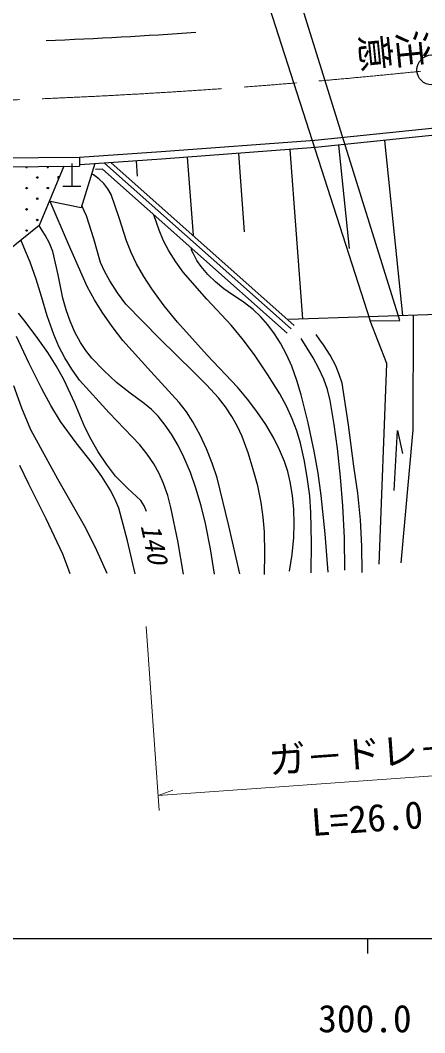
# Model space of a CAD drawing. Units: millimetres, scale not verified. Extents: x 40000 to 680000, y 20000 to 380000.
# Drawn here: x 344837 to 371831, y 198715 to 266198 of the extents above; entities that cross this region are included whole.
import ezdxf
from ezdxf.enums import TextEntityAlignment as Align

# ---------------------------------------------------------------- set-up
doc = ezdxf.new("R2010")
doc.units = ezdxf.units.MM
doc.header["$LTSCALE"] = 1000
doc.linetypes.add('CHAIN', pattern=[18.5, 12, -1.5, 3.5, -1.5])
for name, color, linetype, lineweight in [('M-BGD', 7, 'Continuous', 25), ('M-BMK', 2, 'CHAIN', 13), ('M-BMK-SRVR', 3, 'Continuous', 25), ('M-STR-HTXT', 7, 'Continuous', 13), ('M-STR-STRC', 7, 'Continuous', 25), ('M-TTL-BAND', 7, 'Continuous', 25)]:
    doc.layers.add(name, color=color, linetype=linetype, lineweight=lineweight)
doc.styles.add('@ＭＳ ゴシック', font='')
doc.styles.add('ＭＳ ゴシック', font='')
doc.styles.get('@ＭＳ ゴシック').set_extended_font_data('@MS Gothic')
doc.styles.get('ＭＳ ゴシック').set_extended_font_data('MS Gothic')

msp = doc.modelspace()

# ---------------------------------------------------------------- linework, layer by layer
at = {"layer": 'M-BGD'}
for p, q in [((370170, 246183), (361656, 273430)), ((359688, 272582), (368177, 246168)), ((364489, 258209), (376791, 259473)), ((376842, 258976), (364534, 257711)), ((354231, 257443), (364489, 258209)), ((366072, 257870), (366778, 250995)), ((369149, 258186), (370348, 246513)), ((348793, 257071), (354231, 257443)), ((364534, 257711), (354266, 256944)), ((359400, 257328), (359790, 252105)), ((362822, 257584), (363666, 246293)), ((338968, 256983), (348793, 257071)), ((338974, 256383), (348798, 256471)), ((347736, 256462), (346092, 252525)), ((348275, 256649), (348275, 255149)), ((348793, 257071), (348798, 256471)), ((354266, 256944), (348827, 256572)), ((349820, 256640), (348901, 253690)), ((362912, 245637), (350459, 256684)), ((363111, 245862), (350878, 256712)), ((352572, 256828), (352643, 255800)), ((355978, 257072), (356366, 251873)), ((349667, 255922), (349608, 255961)), ((349717, 255889), (349667, 255922)), ((350090, 255623), (349717, 255889)), ((350319, 256273), (349860, 256242)), ((362646, 245338), (350319, 256273)), ((347671, 255149), (348878, 255149)), ((350411, 255321), (350090, 255623)), ((350677, 254967), (350411, 255321)), ((350897, 254574), (350677, 254967)), ((351448, 253026), (350897, 254574)), ((348901, 253690), (346843, 254118)), ((348067, 251275), (346843, 254118)), ((349107, 253506), (348951, 253853)), ((349254, 253167), (349107, 253506)), ((349756, 251623), (349254, 253167)), ((353919, 252716), (353743, 253236)), ((346092, 252525), (341525, 248849)), ((346300, 252194), (346092, 252525)), ((351928, 251497), (351448, 253026)), ((354107, 252200), (353919, 252716)), ((346496, 251868), (346300, 252194)), ((346782, 251334), (346496, 251868)), ((354404, 251503), (354107, 252200)), ((345197, 250817), (344886, 251554)), ((347013, 250776), (346782, 251334)), ((349311, 248453), (348067, 251275)), ((350199, 250060), (349756, 251623)), ((352241, 250719), (351928, 251497)), ((354756, 250830), (354404, 251503)), ((345498, 250077), (345197, 250817)), ((347375, 249233), (347013, 250776)), ((352605, 249973), (352241, 250719)), ((355213, 250100), (354756, 250830)), ((356317, 250795), (356248, 250972)), ((356389, 250620), (356317, 250795)), ((356620, 250179), (356389, 250620)), ((345909, 248942), (345498, 250077)), ((350478, 249433), (350199, 250060)), ((353089, 249122), (352605, 249973)), ((355720, 249402), (355213, 250100)), ((356900, 249775), (356620, 250179)), ((357361, 249242), (356900, 249775)), ((347677, 247679), (347375, 249233)), ((350813, 248830), (350478, 249433)), ((353624, 248302), (353089, 249122)), ((357293, 247617), (355720, 249402)), ((357865, 248753), (357361, 249242)), ((346262, 247787), (345909, 248942)), ((349783, 247575), (349311, 248453)), ((351324, 248027), (350813, 248830)), ((358421, 248298), (357865, 248753)), ((346644, 246504), (346262, 247787)), ((347896, 246892), (347677, 247679)), ((351878, 247267), (351324, 248027)), ((354452, 247171), (353624, 248302)), ((359012, 247892), (358421, 248298)), ((359709, 247429), (359012, 247892)), ((350303, 246734), (349783, 247575)), ((354133, 244978), (351878, 247267)), ((355327, 246079), (354452, 247171)), ((358910, 245872), (357293, 247617)), ((360372, 246915), (359709, 247429)), ((345086, 246220), (344720, 246672)), ((347081, 245248), (346644, 246504)), ((348171, 246132), (347896, 246892)), ((350973, 245776), (350303, 246734)), ((360887, 246426), (360372, 246915)), ((361353, 245901), (360887, 246426)), ((374614, 246653), (362728, 246263)), ((371054, 246536), (371028, 238906)), ((345906, 245150), (345086, 246220)), ((348489, 245409), (348171, 246132)), ((351687, 244861), (350973, 245776)), ((357307, 243887), (355327, 246079)), ((359731, 244866), (358910, 245872)), ((361805, 245304), (361353, 245901)), ((368177, 246168), (370170, 246183)), ((369291, 243321), (368177, 246168)), ((345406, 243356), (344592, 245112)), ((346676, 244044), (345906, 245150)), ((347423, 244462), (347081, 245248)), ((348861, 244712), (348489, 245409)), ((356428, 242734), (354133, 244978)), ((362203, 244679), (361805, 245304)), ((363989, 244337), (363574, 244981)), ((364832, 244903), (364594, 245244)), ((347820, 243702), (347423, 244462)), ((349209, 244179), (348861, 244712)), ((353546, 242777), (351687, 244861)), ((360507, 243823), (359731, 244866)), ((362605, 243927), (362203, 244679)), ((364382, 243695), (363989, 244337)), ((365066, 244561), (364832, 244903)), ((365509, 243866), (365066, 244561)), ((347234, 243167), (346676, 244044)), ((348279, 242942), (347820, 243702)), ((349607, 243680), (349209, 244179)), ((350417, 242850), (349607, 243680)), ((359333, 241735), (357307, 243887)), ((361360, 242571), (360507, 243823)), ((362953, 243147), (362605, 243927)), ((364766, 242996), (364382, 243695)), ((365891, 243158), (365509, 243866)), ((346271, 241633), (345406, 243356)), ((347740, 242260), (347234, 243167)), ((348787, 242216), (348279, 242942)), ((363302, 242195), (362953, 243147)), ((365088, 242284), (364766, 242996)), ((366127, 242594), (365891, 243158)), ((368796, 229948), (369291, 243321)), ((351269, 242063), (350417, 242850)), ((355452, 240732), (353546, 242777)), ((357268, 241905), (356428, 242734)), ((362157, 241294), (361360, 242571)), ((365329, 241581), (365088, 242284)), ((366308, 242007), (366127, 242594)), ((344946, 240352), (344409, 241833)), ((346875, 240530), (346271, 241633)), ((348477, 240683), (347740, 242260)), ((350782, 240033), (348787, 242216)), ((352167, 241334), (351269, 242063)), ((358056, 241043), (357268, 241905)), ((360008, 240945), (359333, 241735)), ((363589, 241238), (363302, 242195)), ((366739, 239227), (366308, 242007)), ((353105, 240651), (352167, 241334)), ((358537, 240431), (358056, 241043)), ((360628, 240127), (360008, 240945)), ((362603, 240477), (362157, 241294)), ((364048, 239360), (363589, 241238)), ((365514, 240856), (365329, 241581)), ((345536, 238899), (344946, 240352)), ((347528, 239464), (346875, 240530)), ((349155, 239087), (348477, 240683)), ((353589, 240249), (353105, 240651)), ((354032, 239802), (353589, 240249)), ((355932, 240096), (355452, 240732)), ((358962, 239793), (358537, 240431)), ((362993, 239635), (362603, 240477)), ((365787, 239249), (365514, 240856)), ((352821, 237890), (350782, 240033)), ((354510, 239221), (354032, 239802)), ((356357, 239433), (355932, 240096)), ((359332, 239132), (358962, 239793)), ((361215, 239246), (360628, 240127)), ((363291, 238832), (362993, 239635)), ((347349, 235606), (345536, 238899)), ((348573, 238041), (347528, 239464)), ((349574, 238250), (349155, 239087)), ((354932, 238611), (354510, 239221)), ((356842, 238547), (356357, 239433)), ((359645, 238452), (359332, 239132)), ((361749, 238338), (361215, 239246)), ((364449, 237473), (364048, 239360)), ((365999, 237646), (365787, 239249)), ((367106, 236472), (366739, 239227)), ((371028, 238906), (370243, 230044)), ((350047, 237441), (349574, 238250)), ((355377, 237852), (354932, 238611)), ((357268, 237643), (356842, 238547)), ((360044, 237364), (359645, 238452)), ((362139, 237569), (361749, 238338)), ((363528, 238018), (363291, 238832)), ((369781, 234852), (370003, 238845)), ((370003, 238845), (370350, 237323)), ((349666, 236654), (348573, 238041)), ((353311, 237270), (352821, 237890)), ((355763, 237072), (355377, 237852)), ((357654, 236679), (357268, 237643)), ((362469, 236787), (362139, 237569)), ((363801, 236808), (363528, 238018)), ((366216, 235742), (365999, 237646)), ((350594, 236609), (350047, 237441)), ((353745, 236623), (353311, 237270)), ((356192, 236048), (355763, 237072)), ((360383, 236263), (360044, 237364)), ((364718, 236002), (364449, 237473)), ((344788, 236555), (345396, 235302)), ((350277, 235793), (349666, 236654)), ((351185, 235818), (350594, 236609)), ((354100, 235986), (353745, 236623)), ((357979, 235705), (357654, 236679)), ((360681, 235165), (360383, 236263)), ((362693, 236114), (362469, 236787)), ((364014, 235589), (363801, 236808)), ((367357, 234682), (367106, 236472)), ((349217, 232341), (347349, 235606)), ((350834, 234903), (350277, 235793)), ((352016, 234980), (351185, 235818)), ((354400, 235321), (354100, 235986)), ((356560, 235015), (356192, 236048)), ((358766, 232503), (357979, 235705)), ((362856, 235436), (362693, 236114)), ((364154, 234493), (364014, 235589)), ((364927, 234527), (364718, 236002)), ((366371, 233842), (366216, 235742)), ((345396, 235302), (346556, 232979)), ((351150, 234302), (350834, 234903)), ((352889, 234184), (352016, 234980)), ((354677, 234531), (354400, 235321)), ((356910, 233837), (356560, 235015)), ((360916, 234065), (360681, 235165)), ((363002, 234518), (362856, 235436)), ((351411, 233677), (351150, 234302)), ((353108, 233833), (352889, 234184)), ((354894, 233731), (354677, 234531)), ((363087, 233600), (363002, 234518)), ((364234, 233389), (364154, 234493)), ((365191, 231971), (364927, 234527)), ((367547, 232895), (367357, 234682)), ((351986, 231493), (351411, 233677)), ((353270, 233457), (353108, 233833)), ((355346, 231505), (354894, 233731)), ((357201, 232652), (356910, 233837)), ((361058, 233078), (360916, 234065)), ((363123, 232659), (363087, 233600)), ((366466, 231696), (366371, 233842)), ((346556, 232979), (347659, 230635)), ((361139, 232093), (361058, 233078)), ((364269, 231373), (364234, 233389)), ((367629, 231137), (367547, 232895)), ((349956, 230847), (349217, 232341)), ((357526, 230974), (357201, 232652)), ((359491, 229302), (358766, 232503)), ((363098, 231730), (363123, 232659)), ((352502, 229300), (351986, 231493)), ((355739, 229274), (355346, 231505)), ((361168, 230666), (361139, 232093)), ((362977, 230600), (363098, 231730)), ((365394, 229412), (365191, 231971)), ((366500, 229548), (366466, 231696)), ((350638, 229334), (349956, 230847)), ((357791, 229290), (357526, 230974)), ((364245, 229361), (364269, 231373)), ((367651, 229386), (367629, 231137)), ((347659, 230635), (347908, 229982)), ((361137, 229252), (361168, 230666)), ((362796, 229477), (362977, 230600)), ((347908, 229982), (348149, 229315))]:
    msp.add_line(p, q, dxfattribs=at)
for centre in [(345970, 255717), (345264, 255009), (346678, 255010), (345971, 254302), (345265, 253595), (345972, 252888), (345266, 252180)]:
    msp.add_circle(centre, 49.8, dxfattribs=at)
for centre, start, end in [((345263, 256423), 161.58704, 19.44482), ((346677, 256424), 146.43115, 34.60074), ((347384, 255718), 18.38171, 296.30231)]:
    msp.add_arc(centre, 49.8, start, end, dxfattribs=at)
at = {"layer": 'M-BMK'}
msp.add_arc((329259, 671063), 410450, 262.04889, 275.91589, dxfattribs=at)
at = {"layer": 'M-BMK-SRVR'}
msp.add_circle((372309, 262885), 1000, dxfattribs=at)
at = {"layer": 'M-STR-HTXT'}
for p, q in [((353233, 225792), (354103, 213529)), ((354032, 214527), (383174, 216594)), ((354032, 214527), (355010, 214884))]:
    msp.add_line(p, q, dxfattribs=at)
at = {"layer": 'M-STR-STRC'}
msp.add_arc((329003, 671394), 406929, 272.47491, 273.88263, dxfattribs=at)
at = {"layer": 'M-TTL-BAND'}
for p, q in [((40000, 205000), (579000, 205000)), ((368000, 205000), (368000, 204000))]:
    msp.add_line(p, q, dxfattribs=at)

# ---------------------------------------------------------------- texts
at = {"layer": 'M-BGD', "style": 'ＭＳ ゴシック', "oblique": 15}
msp.add_text('140', height=1320, rotation=281.9, dxfattribs=at).set_placement((352478, 232426), align=Align.BOTTOM_LEFT)
at = {"layer": 'M-STR-HTXT', "style": 'ＭＳ ゴシック'}
for s, p in [('ガ－ドレ－ル', (361517, 215406)), ('L=26.0', (364355, 211276))]:
    msp.add_text(s, height=1833, rotation=4.1, dxfattribs=at).set_placement(p, align=Align.BOTTOM_LEFT)
at = {"layer": 'M-STR-STRC', "style": '@ＭＳ ゴシック'}
msp.add_text('合流注意', height=1833, rotation=185.7, dxfattribs=at).set_placement((377113, 266405), align=Align.BOTTOM_LEFT)
at = {"layer": 'M-TTL-BAND', "style": 'ＭＳ ゴシック'}
msp.add_text('300.0', height=1833, dxfattribs=at).set_placement((364719, 198195), align=Align.BOTTOM_LEFT)

doc.saveas('drawing.dxf')
